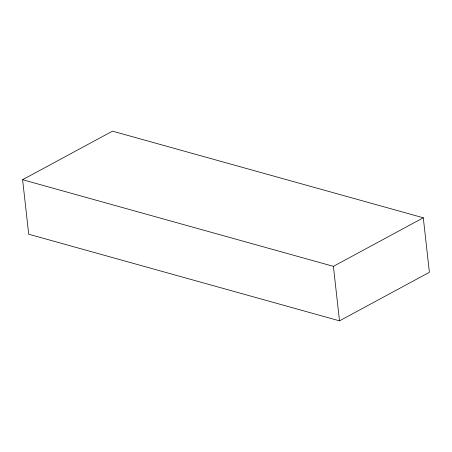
<?xml version="1.0" encoding="UTF-8"?>
<svg xmlns="http://www.w3.org/2000/svg" width="452" height="452" viewBox="0 0 452 452"><rect width="100%" height="100%" fill="white"/><g stroke="black" fill="none" stroke-linecap="round" stroke-linejoin="round"><path stroke-width="0.68" d="M22.6 179.71L112.491 131.153L423.287 217.785L429.4 272.29L339.508 320.847L28.713 234.215L22.6 179.71L333.395 266.347L423.287 217.785M333.395 266.347L339.508 320.847"/></g></svg>
